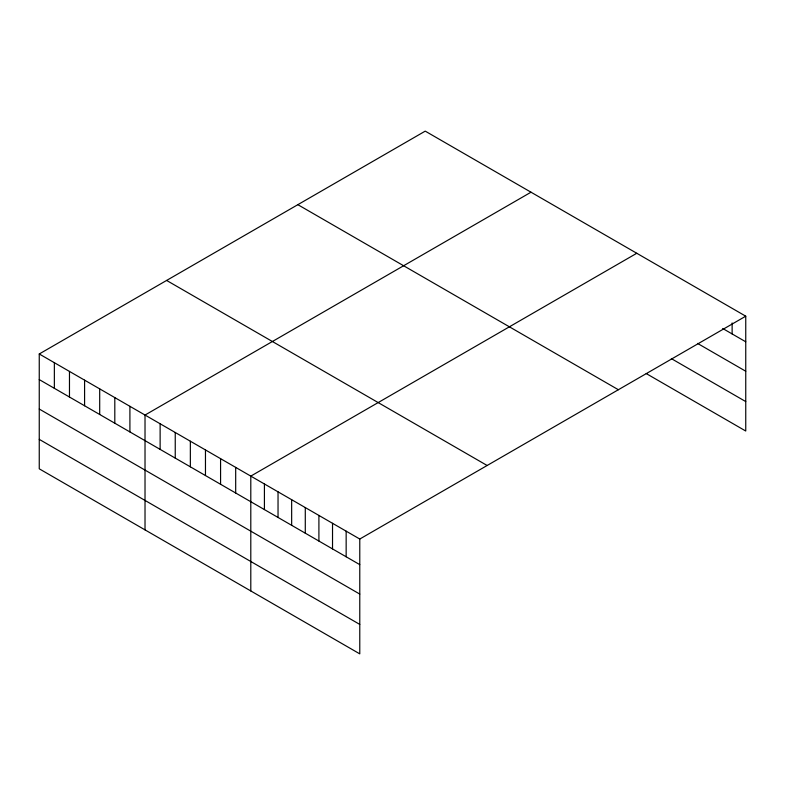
<?xml version="1.0" encoding="UTF-8"?>
<svg xmlns="http://www.w3.org/2000/svg" width="785" height="785" viewBox="0 0 785 785"><rect width="100%" height="100%" fill="white"/><g stroke="black" fill="none" stroke-linecap="round" stroke-linejoin="round"><path stroke-width="1.18" d="M39.25 353.976L359.775 539.03L359.775 653.866L39.25 468.812L39.25 353.976L425.225 131.134L745.75 316.188L745.75 431.024L646.202 373.542M531.003 192.207L145.019 415.049L145.019 529.875M636.772 253.27L250.798 476.112L250.798 590.948M359.775 539.03L745.75 316.188M722.7 328.483L745.75 341.799M697.551 343.408L745.75 371.236M671.352 358.627L745.75 401.577M297.858 204.679L618.374 389.733M166.626 280.441L487.142 465.495M39.25 379.587L359.775 564.641M39.25 409.034L359.775 594.078M39.25 439.364L359.775 624.418M732.13 322.959L732.13 333.929M346.156 531.17L346.156 556.771M332.526 523.301L332.526 548.911M318.906 515.441L318.906 541.042M305.286 507.571L305.286 533.182M291.657 499.711L291.657 525.312M278.037 491.842L278.037 517.452M264.417 483.982L264.417 509.583M235.686 467.389L235.686 493M220.575 458.666L220.575 484.276M205.464 449.942L205.464 475.553M190.353 441.219L190.353 466.83M175.241 432.496L175.241 458.106M160.13 423.772L160.13 449.373M129.908 406.326L129.908 431.927M114.806 397.602L114.806 423.203M99.695 388.879L99.695 414.48M84.584 380.156L84.584 405.757M69.472 371.433L69.472 397.033M54.361 362.709L54.361 388.31"/></g></svg>
